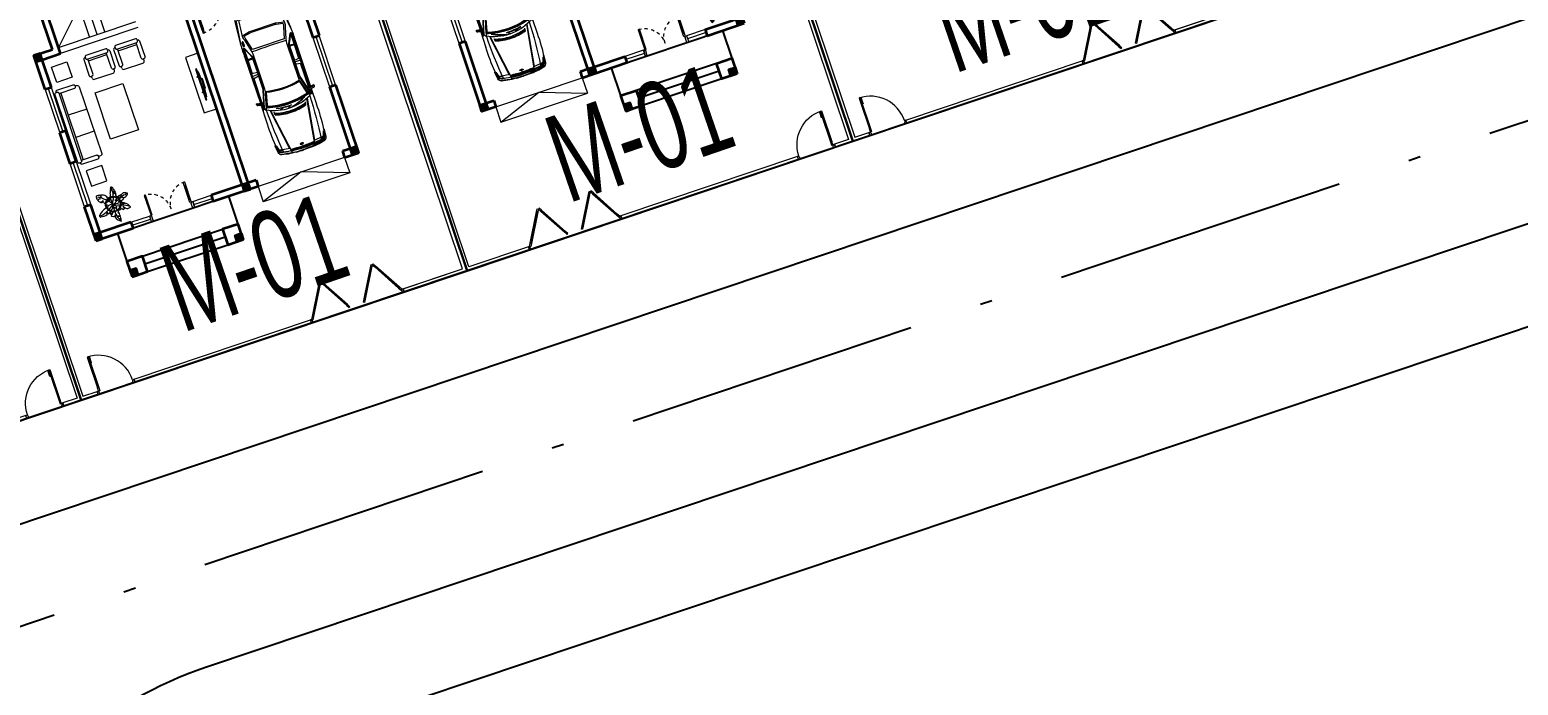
# Model space of a CAD drawing. Header units: metres. Extents: x 568006 to 1139366, y 2064802 to 4131555.
# Drawn here: x 568574.33 to 568620.05, y 2066111.94 to 2066132.07 of the extents above; entities that cross this region are included whole.
import ezdxf
from ezdxf.enums import TextEntityAlignment as Align
from ezdxf.xclip import XClip

# ---------------------------------------------------------------- set-up
doc = ezdxf.new("R2010")
doc.units = ezdxf.units.M
doc.header["$XCLIPFRAME"] = 0
for name, pattern in [('$AUDIT_BAD_LTYPE2', [0]), ('ACAD_ISO10W100', [18.5, 12, -3, 0.5, -3]), ('DASHED', [0.75, 0.5, -0.25]), ('HIDDEN', [0.375, 0.25, -0.125]), ('Xref-VCMT-BT3 - tuong bao$0$HIDDEN', [0.375, 0.25, -0.125])]:
    doc.linetypes.add(name, pattern=pattern)
doc.layers.get('0').update_dxf_attribs({"linetype": 'CONTINUOUS'})
for name, color, linetype, lineweight in [('-CONCRETE', 1, 'CONTINUOUS', 35), ('-DOOR', 137, 'CONTINUOUS', 9), ('-FURNITURE', 46, 'CONTINUOUS', 9), ('-LINE1', 7, 'CONTINUOUS', 18), ('-WALL', 4, 'CONTINUOUS', 35), ('A-Cay', 75, 'CONTINUOUS', 5), ('Bighome_khuat', 251, 'DASHED', 5), ('hung-demlonha', 7, 'CONTINUOUS', 15)]:
    doc.layers.add(name, color=color, linetype=linetype, lineweight=lineweight)
for name, color, linetype in [('datOBt', 42, 'CONTINUOUS'), ('datoHonHop', 42, 'CONTINUOUS'), ('ghi_chu', 7, 'CONTINUOUS'), ('LogDg', 7, 'CONTINUOUS'), ('loKBT', 42, 'CONTINUOUS'), ('SOLO', 7, 'CONTINUOUS'), ('TimDg', 222, 'CONTINUOUS'), ('ViaHeS', 32, 'CONTINUOUS')]:
    doc.layers.add(name, color=color, linetype=linetype)
doc.styles.add('kieuchuDim', font='arial.ttf', dxfattribs={"width": 0.75})
doc.styles.add('QH1', font='arialbd.ttf', dxfattribs={"width": 0.8})

# ---------------------------------------------------------------- blocks, each defined once
blk = doc.blocks.new('t1$0$D11')
at = {"linetype": '$AUDIT_BAD_LTYPE2'}
for p, q in [((70, 100), (70, 1000)), ((90, 1000), (90, 100))]:
    blk.add_line(p, q, dxfattribs=at)
for points in [[(50, 1000), (90, 1000), (90, 1100), (50, 1100), (50, 1000)], [(50, 1003), (50, 100)], [(50, 100), (90, 100), (90, 0), (50, 0), (50, 100)]]:
    blk.add_lwpolyline(points)
for points in [[(118, 895), (118, 1064), (90, 1064), (90, 1036), (113, 1036), (113, 895)], [(0, 0), (50, 0), (50, -40), (60, -40), (60, -100), (0, -100)], [(1200, 0), (1150, 0), (1150, -40), (1140, -40), (1140, -100), (1200, -100)]]:
    blk.add_lwpolyline(points, close=True)
at = {"linetype": '$AUDIT_BAD_LTYPE2', "ltscale": 0.3}
blk.add_arc((50, 0), 1100, 0, 90, dxfattribs=at)
blk = doc.blocks.new('A$C6CE07C06')
for p, q in [((2811, 1945), (2844, 1766)), ((2816, 1953), (2822, 1954)), ((2828, 1949), (2860, 1769)), ((1355, 1774), (989, 1774)), ((1356, 1801), (1350, 1615)), ((1387, 1801), (1382, 1615)), ((1842, 1774), (1387, 1774)), ((1857, 1615), (1840, 1801)), ((1925, 1839), (1915, 1601)), ((1980, 1615), (2018, 1801)), ((2839, 1774), (2013, 1774)), ((2856, 1761), (2853, 1760)), ((2900, 1839), (3433, 1839)), ((3068, 1815), (2905, 1815)), ((3055, 1801), (2907, 1801)), ((2996, 1774), (2912, 1774)), ((3245, 1511), (3341, 1500)), ((3370, 1393), (3312, 1380)), ((3391, 1290), (3332, 1281)), ((3406, 1186), (3347, 1180)), ((3414, 1081), (3355, 1079)), ((3370, 572), (3312, 585)), ((3391, 675), (3332, 685)), ((3406, 779), (3347, 785)), ((3414, 884), (3355, 886)), ((1355, 191), (989, 191)), ((1356, 164), (1350, 350)), ((1387, 164), (1382, 351)), ((1842, 191), (1387, 191)), ((1857, 351), (1840, 164)), ((1925, 127), (1915, 364)), ((1980, 351), (2018, 164)), ((2839, 191), (2013, 191)), ((2811, 20), (2844, 199)), ((2816, 12), (2822, 11)), ((2828, 16), (2860, 196)), ((2901, 127), (3422, 127)), ((3068, 150), (2905, 150)), ((3055, 164), (2907, 164)), ((2996, 191), (2912, 191)), ((3341, 465), (3245, 454))]:
    blk.add_line(p, q)
for points in [[(2912, 1774), (2884, 1931, 0.322829), (2849, 1965), (2812, 1959, 0.422531), (2806, 1952), (2842, 1758), (2825, 1723)], [(4553, 340, -0.027873), (3110, 247, -0.059366), (3058, 256), (2582, 386, 0.079464), (2446, 413), (1281, 413, 0.06068), (1127, 394), (736, 296, -0.120949), (592, 270), (116, 311, -0.39497), (59, 371), (59, 1600, -0.404135), (117, 1660), (602, 1699, -0.112937), (736, 1673), (1127, 1571, 0.06068), (1281, 1553), (2446, 1553, 0.070217), (2582, 1578), (3058, 1711, -0.044809), (3109, 1718, -0.02806), (4553, 1625)], [(585, 1698), (531, 1430, 0.050349), (524, 1369), (524, 593, 0.051729), (531, 530), (585, 271)], [(713, 346, -0.11132), (605, 325), (561, 536, -0.051729), (555, 593), (555, 1369, -0.050349), (560, 1424), (605, 1644, -0.111864), (714, 1623), (1102, 1522, 0.016174), (1102, 443), (713, 347)], [(817, 1835, -0.039974), (1255, 1839), (2827, 1839)], [(2832, 150), (1846, 150), (999, 150, -0.758852), (984, 205), (1232, 321, -0.14996), (1372, 364), (1915, 364), (2389, 364, -0.077307), (2455, 354), (3016, 199, 0.360394), (3088, 230, 0.242572), (3089, 1735, 0.360655), (3017, 1766), (2455, 1611, -0.077307), (2389, 1601), (1915, 1601), (1372, 1601, -0.137614), (1232, 1645), (984, 1761, -0.758852), (999, 1815), (1846, 1815), (2832, 1815)], [(2834, 1801), (999, 1801, 0.768317), (992, 1772), (1240, 1655, 0.14228), (1371, 1613), (1857, 1615), (1865, 1608), (1971, 1608), (1980, 1615), (2389, 1615, 0.077278), (2451, 1624), (3023, 1782, 0.231129), (3080, 1839)], [(1170, 1557, 0.017383), (1170, 408, -9.34877)], [(2526, 1563, -0.107872), (2527, 402, 0.970081)], [(2537, 1565, -0.107895), (2538, 400, -0.109161)], [(3212, 1273, -0.045041), (3259, 1070, 0.050749), (3081, 1543, -0.062222), (3208, 1285), (3219, 1281), (3256, 1209)], [(3104, 1495, -0.052375), (3205, 1275), (3214, 1272), (3259, 1184)], [(4578, 1777, -0.06824), (4603, 1702, -0.051611), (4688, 983), (4688, 1178, 0.069896), (4626, 1707, 0.32103), (4523, 1797), (4292, 1820, 0.311578), (4273, 1810, 0.311578)], [(4609, 1370, 0.043765), (4549, 1724, 0.303464), (4496, 1773), (4373, 1795, 0.018633), (4273, 1810, 0.083909), (4370, 1778), (4493, 1756, -0.304556), (4533, 1720, -0.038587), (4593, 1374)], [(4517, 1385), (4476, 1703, 0.304567), (4446, 1739), (4333, 1770, -0.23887), (4324, 1778), (4320, 1790)], [(4512, 1628), (4500, 1706, 0.304567), (4453, 1762), (4438, 1766)], [(3197, 762, -0.045041), (3153, 558, 0.050749), (3195, 1062, -0.062222), (3198, 775), (3207, 766), (3242, 679)], [(3239, 660), (3198, 760), (3191, 767, 0.052375), (3195, 1009)], [(4578, 188, 0.06824), (4603, 263, 0.051611), (4688, 983), (4688, 788, -0.069896), (4626, 258, -0.32103), (4523, 168), (4292, 145, -0.311578), (4273, 155, -0.311578)], [(4578, 988, 0.025968), (4561, 1353, -0.502127), (4565, 1357), (4613, 1347)], [(4613, 618), (4565, 608, -0.502127), (4561, 612, 0.02601), (4578, 977, 0.026384)], [(4689, 1226), (4695, 1226, -0.001921), (4700, 983)], [(4689, 739), (4695, 739, 0.001921), (4700, 983)], [(4611, 595, -0.046101), (4549, 241, -0.303464), (4496, 192), (4373, 171, -0.018633), (4273, 155, -0.083909), (4370, 187), (4493, 209, 0.304556), (4533, 245, 0.038587), (4593, 591)], [(4517, 580), (4476, 262, -0.304567), (4446, 227), (4333, 195, 0.23887), (4324, 187), (4320, 175)], [(817, 130, 0.041495), (1267, 127), (2827, 127)], [(2834, 164), (999, 164, -0.768317), (992, 193), (1240, 310, -0.149181), (1371, 351), (1857, 351), (1865, 357), (1971, 357), (1980, 351), (2389, 351, -0.077278), (2451, 341), (3023, 184, -0.228236), (3080, 127)], [(2912, 191), (2884, 34, -0.322829), (2849, 0), (2812, 6, -0.422531), (2806, 14), (2842, 207), (2825, 242)], [(4512, 337), (4500, 259, -0.304567), (4453, 203), (4438, 199)]]:
    blk.add_lwpolyline(points, format="xyb")
for points in [[(2835, 1963), (2874, 1764), (2872, 1737)], [(2072, 1839), (2072, 1815), (2251, 1815), (2251, 1839)], [(2092, 1839), (2092, 1830), (2233, 1830), (2233, 1839)], [(2558, 1553), (2959, 1653), (3041, 1653)], [(3153, 1597), (4682, 1360)], [(3157, 1617), (4514, 1407)], [(49, 1051), (76, 1051), (76, 920), (49, 920)], [(3153, 368), (4682, 605)], [(3157, 348), (4514, 558)], [(2072, 127), (2072, 150), (2251, 150), (2251, 127)], [(2092, 127), (2092, 135), (2233, 135), (2233, 127)], [(2558, 412), (2959, 313), (3041, 313)], [(2835, 2), (2874, 201), (2872, 228)]]:
    blk.add_lwpolyline(points)
for points in [[(48, 285), (48, 1680, -0.373826), (99, 1739), (803, 1820), (820, 1839), (54, 1773, 0.383818), (0, 1713), (0, 252, 0.383818), (54, 192), (820, 126), (803, 145), (99, 226, -0.373826)], [(2557, 404), (3001, 284, 0.388671), (3036, 301, 0.143383), (3036, 1665, 0.390953), (3001, 1682), (2557, 1559, -0.106047)], [(4501, 981, 0.027754), (4500, 1005, 0.037978), (4497, 1021, 0.078467), (4490, 1036, 0.253942), (4486, 1038, 0.253942), (4481, 1036, 0.078467), (4475, 1021, 0.037978), (4472, 1005, 0.027754), (4470, 981, 0.027754), (4472, 958, 0.037978), (4475, 941, 0.078467), (4481, 927, 0.253942), (4486, 924, 0.253942), (4490, 927, 0.078467), (4497, 941, 0.037978), (4500, 958, 0.027754)], [(4564, 983, 0.027521), (4546, 1368, -0.543027), (4554, 1373), (4603, 1360, -0.308444), (4617, 1345, -0.028524), (4637, 983, -0.028524), (4617, 620, -0.308444), (4603, 605), (4554, 592, -0.543027), (4546, 597, 0.027521)], [(906, 228), (776, 228, 0.414214), (764, 215), (764, 203, 0.414214), (776, 190), (906, 190, 0.414214), (919, 203), (919, 215, 0.414214)]]:
    blk.add_lwpolyline(points, format="xyb", close=True)
blk.add_lwpolyline([(4637, 988), (4570, 988), (4570, 977), (4637, 977)], close=True)
blk.add_circle((4502, 982), 17.5)
for centre, radius, start, end in [((2818, 1947), 6.67, 102.2823, 190.4042), ((2821, 1948), 6.67, 10.3268, 82.609), ((2851, 1767), 6.67, 190.4042, 285.2365), ((2854, 1768), 6.67, 285.2365, 10.3268), ((714, 984), 2372, 343.5716, 16.3779), ((714, 983), 2387, 343.6793, 16.2892), ((1629, 983), 1731, 359.9757, 17.6213), ((1607, 983), 1789, 359.9764, 16.8703), ((1629, 983), 1789, 359.9764, 16.7982), ((3648, -4086), 5929, 83.9529, 92.0822), ((3280, 983), 40.8, 103.7631, 256.1858), ((3280, 983), 25.6, 111.5508, 248.398), ((1629, 982), 1731, 342.3787, 0.0243), ((1607, 982), 1789, 343.1297, 0.0236), ((1629, 982), 1789, 343.2018, 0.0236), ((1059, 1015), 3532, 359.565, 5.5133), ((1059, 950), 3532, 354.4867, 0.4446), ((1059, 1015), 3560, 359.5684, 5.381), ((1059, 950), 3560, 354.619, 0.4411), ((4612, 1343), 4.58, 6.5805, 75.1489), ((4612, 622), 4.58, 284.8511, 353.4195), ((2818, 19), 6.67, 169.5958, 257.7177), ((2821, 17), 6.67, 277.391, 349.6732), ((2851, 198), 6.67, 74.7635, 169.5958), ((2854, 197), 6.67, 349.6732, 74.7635), ((3653, 6050), 5928, 267.7698, 276.0029)]:
    blk.add_arc(centre, radius, start, end)
blk = doc.blocks.new('*U185')
for p, q in [((-1310, 550), (-1350, 550)), ((-1330, 100), (-1330, 550)), ((-90, 550), (-50, 550)), ((-70, 100), (-70, 550)), ((-1310, 100), (-1350, 100)), ((-90, 100), (-50, 100))]:
    blk.add_line(p, q)
for points in [[(-1350, 0), (-1310, 0), (-1310, 650), (-1350, 650)], [(-50, 0), (-90, 0), (-90, 650), (-50, 650)], [(-1400, -200), (-1340, -200), (-1340, -40), (-1350, -40), (-1350, 0), (-1400, 0)], [(0, -200), (-60, -200), (-60, -40), (-50, -40), (-50, 0), (0, 0)]]:
    blk.add_lwpolyline(points, close=True)
at = {"linetype": 'HIDDEN', "ltscale": 0.1}
for centre, start, end in [((-1350, 0), 0, 90), ((-50, 0), 90, 180)]:
    blk.add_arc(centre, 650, start, end, dxfattribs=at)
blk = doc.blocks.new('A$Cf08be9d0')
at = {"layer": '-FURNITURE'}
for p, q in [((0, 96), (0, 624)), ((36, 660), (84, 660)), ((60, 720), (60, 660)), ((2280, 780), (120, 780)), ((120, 624), (120, 120)), ((840, 780), (840, 180)), ((1560, 780), (1560, 180)), ((2280, 624), (2280, 120)), ((2364, 660), (2316, 660)), ((2340, 720), (2340, 660)), ((2400, 96), (2400, 624)), ((60, 60), (36, 60)), ((60, 84), (60, 36)), ((2304, 120), (96, 120)), ((96, 0), (2304, 0)), ((2280, 180), (120, 180)), ((2340, 36), (2340, 84)), ((2340, 60), (2364, 60))]:
    blk.add_line(p, q, dxfattribs=at)
for centre, radius, start, end in [((36, 624), 36, 90, 180), ((120, 720), 60, 90, 180), ((84, 624), 36, 0, 90), ((2280, 720), 60, 0, 90), ((2316, 624), 36, 90, 180), ((2364, 624), 36, 0, 90), ((36, 96), 36, 180, 270), ((96, 84), 36, 90, 180), ((96, 36), 36, 180, 270), ((2304, 84), 36, 0, 90), ((2304, 36), 36, 270, 0), ((2364, 96), 36, 270, 0)]:
    blk.add_arc(centre, radius, start, end, dxfattribs=at)
blk = doc.blocks.new('A$Ce56c61a3')
at = {"layer": '-FURNITURE'}
for p, q in [((0, 744), (0, 96)), ((84, 780), (36, 780)), ((60, 780), (60, 804)), ((96, 840), (624, 840)), ((120, 96), (120, 744)), ((624, 720), (120, 720)), ((180, 120), (180, 720)), ((660, 804), (660, 756)), ((720, 780), (660, 780)), ((780, 120), (780, 720)), ((36, 60), (84, 60)), ((60, 60), (60, 36)), ((96, 0), (624, 0)), ((624, 120), (120, 120)), ((660, 36), (660, 84)), ((720, 60), (660, 60))]:
    blk.add_line(p, q, dxfattribs=at)
for centre, radius, start, end in [((36, 744), 36, 90, 180), ((96, 804), 36, 90, 180), ((84, 744), 36, 0, 90), ((624, 804), 36, 0, 90), ((624, 756), 36, 270, 0), ((720, 720), 60, 0, 90), ((36, 96), 36, 180, 270), ((96, 36), 36, 180, 270), ((84, 96), 36, 270, 0), ((624, 84), 36, 0, 90), ((624, 36), 36, 270, 0), ((720, 120), 60, 270, 0)]:
    blk.add_arc(centre, radius, start, end, dxfattribs=at)
blk = doc.blocks.new('*U186')
at = {"color": 251}
blk.add_line((-70, 100), (-70, 700), dxfattribs=at)
for points in [[(-50, 0), (-50, 800), (-90, 800), (-90, 0)], [(-50, 100), (-90, 100), (-90, 700), (-50, 700)], [(-900, -100), (-840, -100), (-840, -40), (-850, -40), (-850, 0), (-900, 0)], [(0, -100), (-60, -100), (-60, -40), (-50, -40), (-50, 0), (0, 0)]]:
    blk.add_lwpolyline(points, close=True)
at = {"layer": 'Bighome_khuat', "linetype": 'Xref-VCMT-BT3 - tuong bao$0$HIDDEN'}
blk.add_arc((-50, 0), 800, 90, 180, dxfattribs=at)
blk = doc.blocks.new('A$C5C575821')
at = {"layer": '-CONCRETE'}
h = blk.add_hatch(color=256, dxfattribs=at)
h.dxf.hatch_style = 1
h.paths.add_polyline_path([(0, 200), (0, 0), (200, 0), (200, 200)])
blk.add_lwpolyline([(0, 0), (200, 0), (200, 200), (0, 200)], close=True, dxfattribs=at)
blk = doc.blocks.new('XR.MB.LM123$0$tvi 1')
blk.add_lwpolyline([(29, 0), (29, -1000), (0, -1000), (0, 0)], close=True)
for points in [[(-24, -236), (-39, -252)], [(0, -285), (-39, -252)], [(0, -256), (-24, -236)], [(29, -50), (52, -81)], [(70, -315), (111, -350), (111, -650), (70, -685)], [(89, -446), (89, -360), (71, -345)], [(89, -446), (73, -446)], [(0, -715), (-39, -748)], [(-24, -764), (-39, -748)], [(0, -744), (-24, -764)], [(89, -554), (89, -640), (71, -655)], [(89, -554), (73, -554)], [(29, -950), (52, -919)]]:
    blk.add_lwpolyline(points)
blk.add_arc((-4025, -500), 4099, 354.1311, 5.8689)
blk = doc.blocks.new('LUOI M1')
at = {"layer": '-WALL'}
for p in [(-200, 13100), (4600, 13100), (8100, 13100), (-200, 9400), (4600, 9400), (8100, 9400), (-200, 5600), (4600, 5600), (8100, 5600), (-200, -200), (4600, -200), (8100, -200)]:
    blk.add_blockref('A$C5C575821', p, dxfattribs=at)
blk = doc.blocks.new('mb-cay16')
for p, q in [((-612, 395), (-475, 368)), ((-475, 368), (-605, 366)), ((-490, 209), (-374, 255)), ((-374, 255), (-461, 192)), ((-433, 528), (-402, 389)), ((-402, 389), (-403, 519)), ((-346, 111), (-191, 154)), ((-191, 154), (-338, 93)), ((-113, 139), (-112, 254)), ((-113, 139), (-91, 231)), ((76, 249), (-23, 300)), ((-12, 331), (76, 249)), ((131, 565), (69, 607)), ((79, 629), (131, 565)), ((195, 106), (117, 106)), ((117, 106), (180, 78)), ((247, 422), (149, 395)), ((149, 395), (242, 402)), ((231, 524), (166, 464)), ((166, 464), (244, 504)), ((260, 6), (450, 8)), ((395, -26), (260, 6)), ((323, 141), (303, 240)), ((334, 245), (323, 141)), ((409, 179), (522, 284)), ((448, 268), (409, 179)), ((532, 87), (448, 120)), ((448, 120), (574, 92)), ((693, 264), (615, 197)), ((615, 197), (723, 244)), ((-400, -385), (-364, -279)), ((-312, -137), (-374, -96)), ((-364, -279), (-356, -378)), ((-312, -77), (-291, -67)), ((-312, -142), (-312, -77)), ((-291, -67), (-286, -129)), ((-286, -129), (-267, -55)), ((-262, -431), (-77, -321)), ((-77, -321), (-253, -484)), ((-111, -563), (-53, -498)), ((-53, -498), (-105, -588)), ((128, -621), (24, -595)), ((24, -595), (128, -650)), ((36, -233), (100, -165)), ((100, -165), (61, -263)), ((115, -424), (62, -449)), ((62, -449), (119, -456)), ((218, -196), (205, -361)), ((237, -357), (218, -196)), ((485, -134), (354, -151)), ((354, -151), (513, -157)), ((410, -375), (385, -251)), ((385, -251), (430, -368)), ((120, -758), (65, -741)), ((65, -741), (116, -789))]:
    blk.add_line(p, q)
for centre, radius, start, end in [((-979, 594), 1130, 330.67245, 3.64103), ((672, 341), 659, 146.01896, 154.0763), ((103, 601), 111, 7.54311, 78.04737), ((-329, 448), 288, 161.22057, 190.46391), ((-329, 448), 288, 196.40707, 234.18705), ((-592, -284), 825, 78.82497, 90.66973), ((-1567, -1154), 1923, 36.70352, 57.46955), ((-428, 307), 116, 233.23245, 237.5887), ((-428, 307), 116, 255.92903, 267.09096), ((-423, 137), 55.6, 24.20547, 101.40539), ((-592, -284), 825, 67.69491, 76.79451), ((21, 337), 432, 204.20547, 211.55133), ((21, 337), 432, 213.43574, 237.83866), ((-446, 225), 304, 15.84499, 56.6107), ((-65, 333), 91.7, 195.84499, 230.56058), ((-339, 0), 339, 47.95142, 50.56058), ((-339, 0), 339, 354.60078, 42.92546), ((1597, -159), 1682, 164.075, 168.42838), ((-120, 252), 347, 286.68382, 329.89098), ((1597, -159), 1682, 162.73003, 163.0792), ((-1650, 851), 1718, 342.73003, 347.61683), ((672, 341), 659, 156.20131, 167.61683), ((2154, -4834), 5268, 107.3413, 112.30582), ((-120, 252), 347, 335.14276, 8.16711), ((371, 601), 160, 174.7063, 208.78898), ((932, 225), 712, 165.62389, 173.84973), ((-317, 3808), 3622, 278.63524, 279.86649), ((129, 455), 123, 344.00841, 22.93603), ((932, 225), 712, 164.00841, 164.11009), ((-317, 3808), 3622, 280.35814, 282.19773), ((222, 322), 389, 305.99623, 321.84597), ((-317, 3808), 3622, 283.39804, 283.54829), ((583, 70), 223, 60.44682, 103.54829), ((501, 377), 294, 284.4707, 323.14766), ((710, 220), 32.6, 323.14766, 55.43795), ((-695, -345), 48.9, 135.02068, 258.40698), ((-116, -923), 867, 107.22311, 135.02068), ((-570, 293), 699, 259.55572, 284.07698), ((-1002, 1224), 1607, 281.5143, 307.81512), ((-514, 139), 540, 287.04088, 341.5638), ((-107, -353), 338, 71.72741, 118.19391), ((-28, -420), 234, 157.07713, 182.74732), ((-197, -468), 57.9, 196.05894, 237.73172), ((-28, -420), 234, 195.99005, 196.05894), ((-51, -236), 332, 237.73172, 259.80305), ((272, -512), 385, 191.41461, 242.88771), ((1131, -297), 1182, 173.24967, 205.59269), ((808, 380), 986, 210.56587, 218.42142), ((-127, -1432), 1327, 53.45552, 85.59403), ((376, -5410), 5352, 91.68042, 93.97712), ((808, 380), 986, 220.69477, 225.75557), ((205, -352), 101, 159.08152, 190.52006), ((-1182, -610), 1311, 8.16996, 10.52006), ((-875, -604), 1004, 351.20185, 357.36022), ((-1182, -610), 1311, 1.75564, 6.73455), ((205, -239), 122, 225.75557, 269.97568), ((-875, -604), 1004, 358.98997, 1.92966), ((233, -520), 459, 57.07131, 91.68042), ((205, -239), 122, 285.20686, 289.73687), ((544, -1184), 882, 107.10126, 109.73687), ((222, 322), 389, 277.77307, 296.42515), ((290, -359), 18.4, 357.81276, 107.10126), ((341, -361), 32.2, 177.81276, 248.04605), ((357, -321), 74.9, 248.04605, 310.86142), ((432, -409), 40.5, 122.98824, 130.86142), ((432, -409), 40.5, 45.3238, 92.90929), ((541, -299), 114, 225.3238, 268.31736), ((233, -520), 459, 17.5149, 52.2403), ((560, 349), 762, 268.31736, 278.12574), ((666, -393), 12.2, 278.12574, 73.06874), ((-875, -604), 1004, 345.52388, 349.58652)]:
    blk.add_arc(centre, radius, start, end)
blk = doc.blocks.new('A$C249437F6')
at = {"layer": '-DOOR'}
for p, q in [((29.309, 23.329), (29.799, 24.178)), ((29.829, 24.16), (29.339, 23.312)), ((29.929, 24.16), (30.419, 23.312)), ((30.449, 23.329), (29.959, 24.178)), ((30.988, 23.329), (31.478, 24.178)), ((31.508, 24.16), (31.018, 23.312)), ((31.608, 24.16), (32.098, 23.312)), ((32.129, 23.329), (31.639, 24.178)), ((29.219, 23.143), (29.219, 23.243)), ((32.219, 23.143), (32.219, 23.243))]:
    blk.add_line(p, q, dxfattribs=at)
for points in [[(23.749, 31.143), (23.949, 31.143), (23.949, 32.543), (23.749, 32.543)], [(32.049, 29.843), (32.249, 29.843), (32.249, 31.443), (32.049, 31.443)], [(23.749, 30.143), (23.949, 30.143), (23.949, 28.743), (23.749, 28.743)], [(24.949, 27.843), (25.549, 27.843), (25.549, 27.643), (24.949, 27.643)], [(26.949, 27.843), (27.549, 27.843), (27.549, 27.643), (26.949, 27.643)], [(29.879, 24.247), (29.829, 24.16), (29.818, 24.167), (29.823, 24.175), (29.815, 24.18), (29.81, 24.172), (29.799, 24.178), (29.849, 24.265)], [(29.879, 24.247), (29.929, 24.16), (29.94, 24.167), (29.935, 24.175), (29.944, 24.18), (29.949, 24.172), (29.959, 24.178), (29.909, 24.265)], [(31.558, 24.247), (31.508, 24.16), (31.498, 24.167), (31.503, 24.175), (31.494, 24.18), (31.489, 24.172), (31.478, 24.178), (31.528, 24.265)], [(31.558, 24.247), (31.608, 24.16), (31.619, 24.167), (31.614, 24.175), (31.623, 24.18), (31.628, 24.172), (31.639, 24.178), (31.589, 24.265)], [(29.815, 24.18), (29.823, 24.175), (29.323, 23.309), (29.315, 23.314)], [(29.944, 24.18), (29.935, 24.175), (30.435, 23.309), (30.444, 23.314)], [(31.494, 24.18), (31.503, 24.175), (31.003, 23.309), (30.994, 23.314)], [(31.623, 24.18), (31.614, 24.175), (32.114, 23.309), (32.123, 23.314)], [(29.32, 23.323), (29.315, 23.314), (29.323, 23.309), (29.328, 23.318), (29.339, 23.312), (29.289, 23.225), (29.259, 23.243), (29.309, 23.329)], [(30.439, 23.323), (30.444, 23.314), (30.435, 23.309), (30.43, 23.318), (30.419, 23.312), (30.469, 23.225), (30.499, 23.243), (30.449, 23.329)], [(30.999, 23.323), (30.994, 23.314), (31.003, 23.309), (31.008, 23.318), (31.018, 23.312), (30.968, 23.225), (30.938, 23.243), (30.988, 23.329)], [(32.118, 23.323), (32.123, 23.314), (32.114, 23.309), (32.109, 23.318), (32.098, 23.312), (32.148, 23.225), (32.179, 23.243), (32.129, 23.329)], [(29.269, 23.208), (29.259, 23.208), (29.259, 23.243), (29.219, 23.243), (29.219, 23.143), (29.269, 23.143)], [(32.169, 23.208), (32.179, 23.208), (32.179, 23.243), (32.219, 23.243), (32.219, 23.143), (32.169, 23.143)]]:
    blk.add_lwpolyline(points, close=True, dxfattribs=at)
for points in [[(23.849, 32.543), (23.849, 31.143)], [(32.149, 31.443), (32.149, 29.843)], [(23.849, 28.743), (23.849, 30.143)], [(24.949, 27.743), (25.549, 27.743)], [(26.949, 27.743), (27.549, 27.743)]]:
    blk.add_lwpolyline(points, dxfattribs=at)
at = {"layer": '-FURNITURE'}
for points in [[(24.152, 32.639), (24.152, 33.139), (24.652, 33.139), (24.652, 32.639)], [(28.149, 30.31), (28.549, 30.31), (28.549, 32.11), (28.149, 32.11)], [(25.168, 30.46), (25.168, 31.96), (26.068, 31.96), (26.068, 30.46)], [(24.152, 29.78), (24.152, 29.28), (24.652, 29.28), (24.652, 29.78)]]:
    blk.add_lwpolyline(points, close=True, dxfattribs=at)
at = {"layer": '-LINE1'}
for p, q in [((25.549, 33.643), (25.549, 34.643)), ((25.799, 33.643), (25.799, 34.643)), ((26.049, 33.643), (26.049, 34.643)), ((24.549, 33.643), (27.049, 33.643)), ((27.049, 33.443), (24.549, 33.443))]:
    blk.add_line(p, q, dxfattribs=at)
at = {"layer": '-LINE1', "lineweight": 18}
for p, q in [((22.163, 23.143), (22.763, 23.143)), ((22.672, 23.143), (23.272, 23.143)), ((32.219, 23.243), (34.149, 23.243))]:
    blk.add_line(p, q, dxfattribs=at)
at = {"layer": '-LINE1', "ltscale": 10}
blk.add_line((22.306, 23.243), (22.306, 23.143), dxfattribs=at)
blk.add_lwpolyline([(21.749, 23.143), (34.249, 23.143), (34.249, 43.143), (21.749, 43.143)], close=True, dxfattribs=at)
blk.add_lwpolyline([(32.179, 23.243), (34.149, 23.243), (34.149, 43.043), (21.849, 43.043), (21.849, 23.243), (22.306, 23.243)], dxfattribs=at)
at = {"layer": '-LINE1'}
for points in [[(25.549, 34.643), (24.549, 33.643)], [(31.799, 27.643), (28.999, 27.643)], [(28.999, 27.643), (28.999, 27.143)], [(31.799, 27.643), (31.799, 27.143), (30.399, 27.643), (28.999, 27.143)], [(31.799, 27.143), (28.999, 27.143)]]:
    blk.add_lwpolyline(points, dxfattribs=at)
at = {"layer": '-LINE1', "lineweight": 18}
blk.add_lwpolyline([(23.506, 23.243), (29.219, 23.243), (29.219, 23.143), (23.506, 23.143)], close=True, dxfattribs=at)
at = {"layer": '-WALL'}
for p, q in [((24.349, 33.643), (24.349, 37.243)), ((24.549, 33.443), (24.549, 37.343)), ((23.749, 32.543), (23.749, 33.643)), ((23.749, 33.643), (24.349, 33.643)), ((23.949, 32.543), (23.949, 33.443)), ((23.949, 33.443), (24.549, 33.443)), ((28.549, 27.843), (28.549, 33.643)), ((28.749, 27.843), (28.749, 33.443)), ((23.749, 30.143), (23.749, 31.143)), ((23.949, 30.143), (23.949, 31.143)), ((32.049, 29.843), (32.049, 27.843)), ((23.749, 27.643), (23.749, 28.743)), ((23.949, 27.843), (23.949, 28.743)), ((24.949, 27.643), (23.749, 27.643)), ((24.949, 27.843), (23.949, 27.843)), ((24.949, 27.843), (24.949, 27.643)), ((28.549, 27.843), (27.549, 27.843)), ((27.549, 27.843), (27.549, 27.643)), ((28.999, 27.843), (28.749, 27.843)), ((32.049, 27.843), (31.799, 27.843)), ((31.799, 27.843), (31.799, 27.643)), ((31.799, 27.643), (32.249, 27.643))]:
    blk.add_line(p, q, dxfattribs=at)
for points in [[(32.049, 34.543), (32.249, 34.543), (32.249, 31.443)], [(32.049, 33.443), (32.049, 31.443)], [(23.949, 32.543), (23.749, 32.543)], [(23.949, 31.143), (23.749, 31.143)], [(32.049, 31.443), (32.249, 31.443)], [(23.949, 30.143), (23.749, 30.143)], [(32.049, 29.843), (32.249, 29.843)], [(32.249, 29.843), (32.249, 27.643)], [(23.949, 28.743), (23.749, 28.743)], [(28.999, 27.843), (28.999, 27.643), (27.549, 27.643)]]:
    blk.add_lwpolyline(points, dxfattribs=at)
for points in [[(24.449, 26.243), (24.949, 26.243), (24.949, 26.743), (24.449, 26.743)], [(27.549, 26.243), (28.049, 26.243), (28.049, 26.743), (27.549, 26.743)]]:
    blk.add_lwpolyline(points, close=True, dxfattribs=at)
at = {"layer": 'A-Cay'}
for radius in [0.24, 0.223]:
    blk.add_circle((24.611, 28.544), radius, dxfattribs=at)
at = {"layer": 'SOLO'}
for p, q in [((28.049, 27.643), (24.449, 27.643)), ((24.449, 27.643), (24.449, 26.743)), ((28.049, 26.743), (28.049, 27.643)), ((24.949, 26.743), (27.549, 26.743)), ((24.949, 26.493), (27.549, 26.493)), ((24.949, 26.243), (27.549, 26.243))]:
    blk.add_line(p, q, dxfattribs=at)
at = {"layer": '-CONCRETE', "xscale": 0.001, "yscale": 0.001, "zscale": 0.001}
blk.add_blockref('LUOI M1', (23.949, 27.843), dxfattribs=at)
at = {"layer": '-DOOR', "xscale": 0.001, "yscale": 0.001, "zscale": 0.001, "rotation": 180}
blk.add_blockref('*U186', (28.849, 33.443), dxfattribs=at)
at = {"layer": '-DOOR', "xscale": 0.001, "yscale": 0.001, "zscale": 0.001}
for name, p in [('*U185', (26.949, 27.843)), ('t1$0$D11', (22.306, 23.243))]:
    blk.add_blockref(name, p, dxfattribs=at)
at = {"layer": '-FURNITURE', "rotation": 270}
for name, p, xscale, yscale, zscale in [('A$Ce56c61a3', (25.168, 33.14), 0.001, 0.001, 0.001), ('A$Ce56c61a3', (26.132, 33.14), 0.001, 0.001, 0.001), ('A$C6CE07C06', (29.757, 32.728), 0.0009499999999970897, 0.0009499999999970897, 0.0009499999999970897), ('A$Cf08be9d0', (23.988, 30.01), -0.001, 0.001, 0.001)]:
    blk.add_blockref(name, p, dxfattribs=dict(at, xscale=xscale, yscale=yscale, zscale=zscale))
at = {"layer": '-FURNITURE', "extrusion": (0, 0, -1), "xscale": 0.001, "yscale": 0.001, "zscale": 0.001, "rotation": 179.9963102775916}
blk.add_blockref('XR.MB.LM123$0$tvi 1', (-28.323, 30.671), dxfattribs=at)
at = {"layer": '-WALL', "yscale": 0.001, "zscale": 0.001}
for p, xscale in [((24.449, 26.243), 0.001), ((28.049, 26.243), -0.001)]:
    blk.add_blockref('A$C5C575821', p, dxfattribs=dict(at, xscale=xscale))
at = {"layer": 'A-Cay', "xscale": 0.0007, "yscale": 0.0007, "zscale": 0.0007}
blk.add_blockref('mb-cay16', (24.612, 28.566), dxfattribs=at)
blk = doc.blocks.new('tmbc_khub')
at = {"layer": 'datOBt'}
blk.add_lwpolyline([(-200.843, 145.192), (-206.949, 148.411), (-215.153, 177.313), (-211.778, 183.714), (-47.212, 238.942), (-40.771, 235.831), (-30.564, 207.609), (-33.603, 201.316)], close=True, dxfattribs=at)
at = {"layer": 'datoHonHop', "linetype": 'ByBlock'}
blk.add_lwpolyline([(-27.131, 121.072, -0.121118), (-17.218, 143.314, 0.257306), (-14.206, 162.384), (-23.08, 186.918), (-29.521, 190.029), (-136.648, 154.077), (-141.057, 145.214), (-118.786, 78.851), (-69.381, 95.431, 0.007975), (-39.85, 105.869, 0.265194)], format="xyb", close=True, dxfattribs=at)
at = {"layer": 'LogDg'}
blk.add_lwpolyline([(-215.799, 185.529, 0.400458), (-220.949, 175.76), (-212.748, 146.869, 0.428104), (-202.507, 141.469), (-29.916, 199.39, 0.421043), (-24.938, 209.695), (-35.144, 237.914, 0.407417), (-45.212, 242.777)], format="xyb", close=True, dxfattribs=at)
blk.add_lwpolyline([(-145.434, 120.539), (-192.834, 104.632, 0.400458), (-197.985, 94.863), (-189.6, 65.326, 0.428104), (-170.398, 55.202), (-67.473, 89.743, 0.008886), (-34.387, 101.505, 0.278117), (-21.58, 117.706, -0.147047), (-11.053, 141.379, 0.270704), (-7.407, 161.224), (-17.453, 189.001, 0.407417), (-27.521, 193.864), (-136.655, 157.24, 0.414214), (-144.213, 142.045), (-140.395, 130.669, -0.414214), (-145.434, 120.539)], format="xyb", dxfattribs=at)
at = {"layer": 'loKBT'}
for points in [[(-111.282, 196.344), (-123.132, 192.367), (-116.769, 173.407), (-104.918, 177.383)], [(-123.132, 192.367), (-134.982, 188.39), (-128.619, 169.43), (-116.769, 173.407)], [(-134.982, 188.39), (-146.833, 184.413), (-140.47, 165.453), (-128.619, 169.43)], [(-146.833, 184.413), (-158.683, 180.436), (-152.32, 161.476), (-140.47, 165.453)]]:
    blk.add_lwpolyline(points, close=True, dxfattribs=at)
at = {"layer": 'TimDg', "linetype": 'ACAD_ISO10W100', "ltscale": 0.75}
blk.add_lwpolyline([(-9.753, 202.992), (-360.991, 85.118)], dxfattribs=at)
at = {"layer": 'ViaHeS'}
blk.add_lwpolyline([(-200.843, 145.192), (-206.949, 148.411), (-215.153, 177.313), (-211.778, 183.714), (-47.212, 238.942), (-40.771, 235.831), (-30.564, 207.609), (-33.603, 201.316)], close=True, dxfattribs=at)
blk.add_lwpolyline([(-133.103, 121.513), (-188.814, 102.817), (-192.189, 96.416), (-183.164, 64.622), (-174.616, 60.115), (-69.381, 95.431, 0.007974), (-39.85, 105.869, 0.265195), (-27.131, 121.072, -0.121118), (-17.218, 143.314, 0.257306), (-14.206, 162.384), (-23.08, 186.918), (-29.521, 190.029), (-136.648, 154.077), (-141.057, 145.214), (-133.103, 121.513)], format="xyb", close=True, dxfattribs=at)
for p, rotation in [((-130.029, 144.544), 18.5514997378264), ((-153.732, 136.587), 18.55330390338363)]:
    blk.add_blockref('A$C249437F6', p, dxfattribs=dict(at, rotation=rotation))
at = {"layer": 'ViaHeS', "xscale": -1}
for p, rotation in [((-88.794, 158.382), 18.55330368460238), ((-112.488, 150.432), 18.55149951904519)]:
    blk.add_blockref('A$C249437F6', p, dxfattribs=dict(at, rotation=rotation))
at = {"layer": 'ghi_chu', "lineweight": -2, "style": 'kieuchuDim', "width": 0.65}
for p in [(-113.67, 175.473), (-125.529, 171.491), (-137.37, 167.517)]:
    blk.add_text('M-01', height=2.7, rotation=19, dxfattribs=at).set_placement(p)
at = {"layer": 'hung-demlonha', "color": 7, "ltscale": 5, "style": 'QH1', "width": 0.65}
for tag, p in [('BT04', (-109.598, 191.643)), ('BT06', (-305.798, 171.199)), ('BT05', (-282.572, 137.244))]:
    blk.add_attdef(tag, text='', height=3.96, rotation=0, dxfattribs=at).set_placement(p, align=Align.CENTER)

msp = doc.modelspace()

# ---------------------------------------------------------------- block references
at = {"layer": 'ghi_chu'}
ref = msp.add_blockref('tmbc_khub', (568716.382, 2065955.242), dxfattribs=at)
XClip(ref).set_block_clipping_path([(-391.9901366149, 0), (0, 477.830198009)])

doc.saveas('drawing.dxf')
